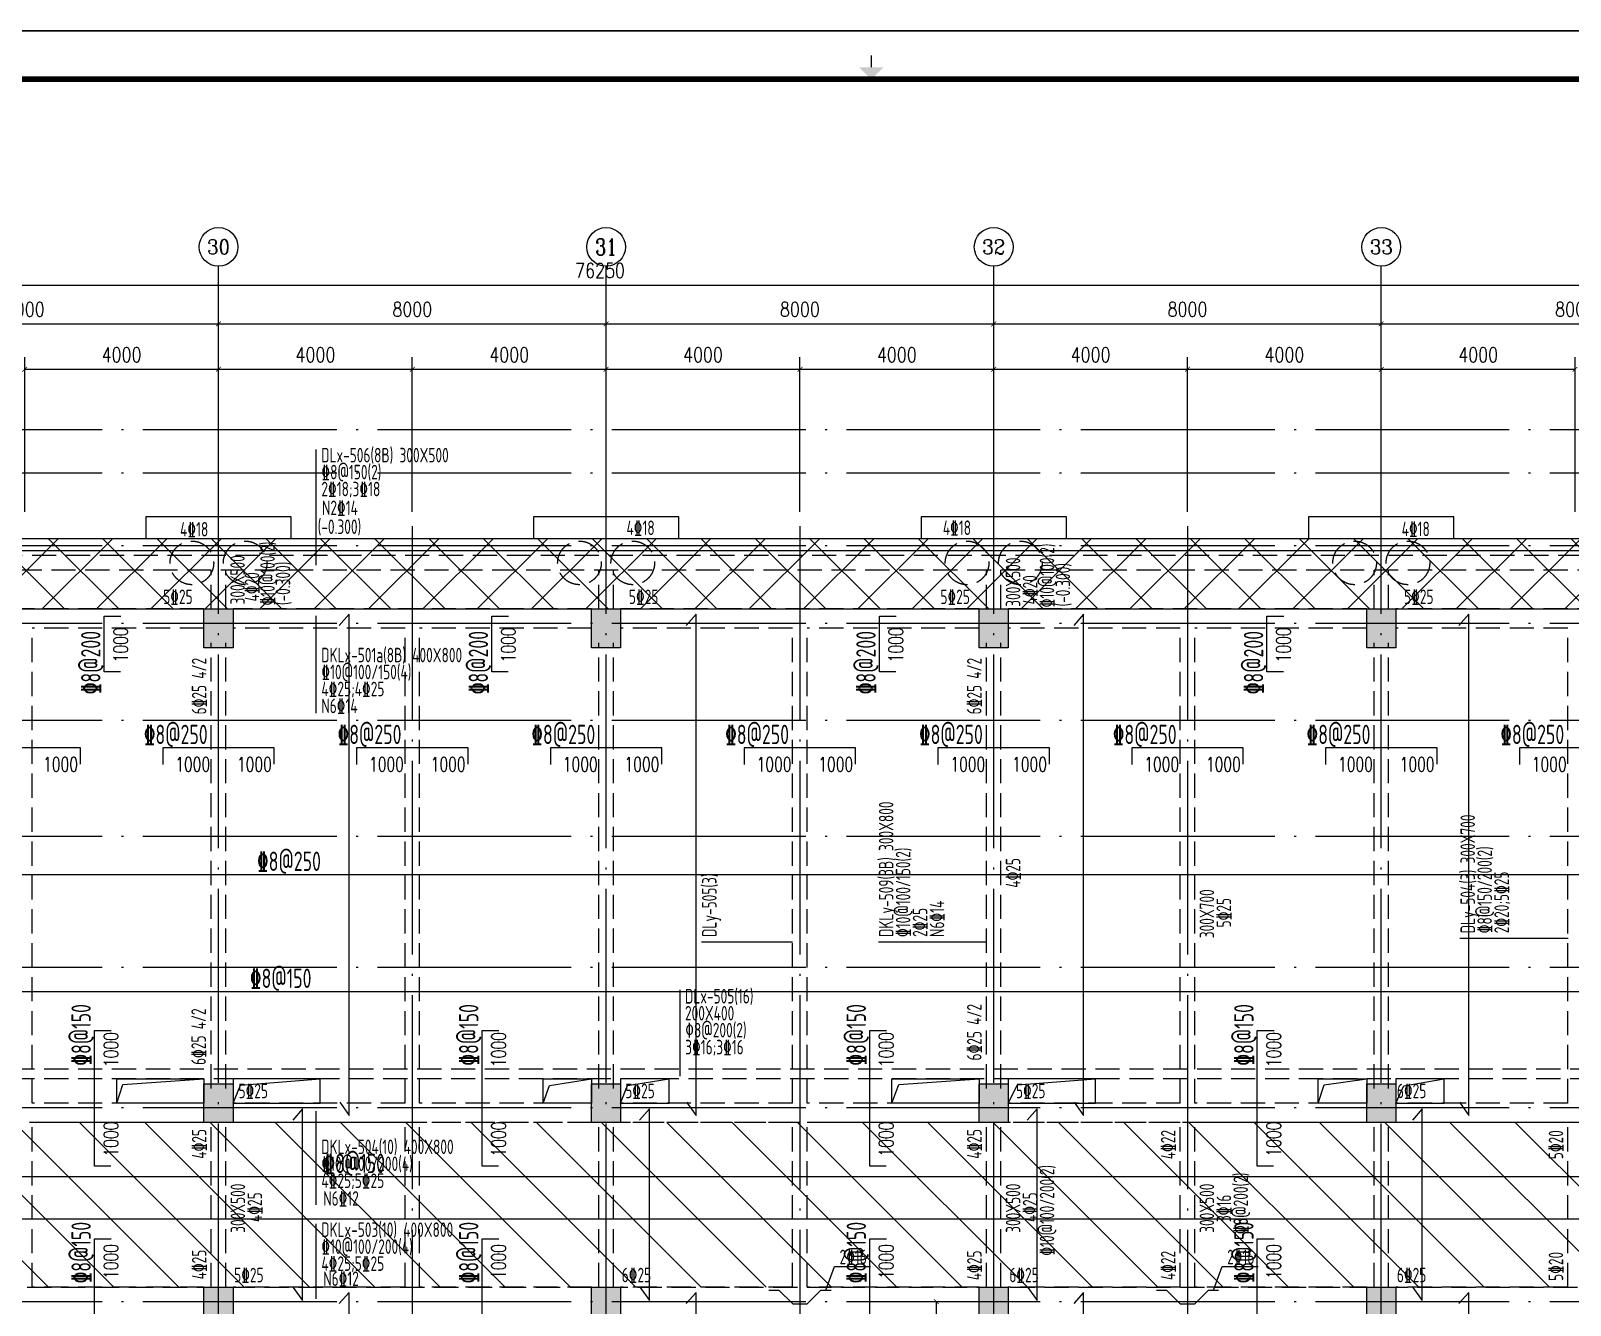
# Model space of a CAD drawing. Header units: millimetres. Extents: x 2998490 to 15040601, y 444546 to 7822218.
# Drawn here: x 14884097 to 14915872, y 7543556 to 7569864 of the extents above; entities that cross this region are included whole.
import ezdxf
from ezdxf.enums import TextEntityAlignment as Align

# ---------------------------------------------------------------- set-up
doc = ezdxf.new("R2010")
doc.units = ezdxf.units.MM
doc.header["$LTSCALE"] = 2000
doc.linetypes.add('DASH', pattern=[0.35, 0.25, -0.1])
doc.linetypes.add('DOTE', pattern=[2.42, 2, -0.2, 0.02, -0.2])
for name, color, linetype in [('3-AXIS', 3, 'Continuous'), ('3-AXIS_TEXT', 7, 'Continuous'), ('3-ban', 84, 'Continuous'), ('3-ban-hatch', 9, 'Continuous'), ('3-ban-rein', 1, 'Continuous'), ('3-ban-TEXT', 7, 'Continuous'), ('3-COLUMN-UP', 2, 'Continuous'), ('3-dcl', 3, 'Continuous'), ('3-dote', 43, 'DOTE'), ('3-HATCH', 8, 'Continuous'), ('3-liang-rein-X', 54, 'Continuous'), ('3-liang-rein-Y', 130, 'Continuous'), ('3-liang-R截面-X', 50, 'Continuous'), ('3-liang-R截面-Y', 70, 'Continuous'), ('3-liang-s-1', 44, 'Continuous'), ('3-liang-xu', 120, 'DASH'), ('3-装饰线脚', 7, 'Continuous'), ('AXIS', 3, 'Continuous'), ('AXIS_TEXT', 7, 'Continuous'), ('图框', 7, 'Continuous')]:
    doc.layers.add(name, color=color, linetype=linetype)
doc.layers.add('3-零部件', color=73, linetype='Continuous', lineweight=5)
doc.styles.add('_TCH_AXIS', font='COMPLEX', dxfattribs={"bigfont": 'GBCBIG'})
doc.styles.add('COMPLEX', font='COMPLEX')
doc.styles.add('DIM_FONT', font='SIMPLEX', dxfattribs={"width": 0.8, "bigfont": 'HZTXT'})
doc.styles.add('TJ1', font='tj-romans1.shx', dxfattribs={"width": 0.8, "bigfont": 'tj-hztxt1.shx'})
doc.styles.add('TSSD_Rein', font='Tssdeng.shx', dxfattribs={"width": 0.7, "bigfont": 'hztxt.shx'})
doc.dimstyles.new('DIMN100', dxfattribs={"dimtxt": 300, "dimasz": 100, "dimexe": 250, "dimexo": 300, "dimgap": 150, "dimtad": 1, "dimdec": 0, "dimzin": 0, "dimdsep": 46, "dimtxsty": 'DIM_FONT', "dimblk": 'ARCHTICK', "dimcen": 0.09, "dimclrt": 7, "dimazin": 2, "dimtfac": 1, "dimtdec": 0, "dimtix": 1, "dimtmove": 2, "dimatfit": 3, "dimldrblk": 'ARCHTICK', "dimfxl": 0, "dimtolj": 1, "dimtzin": 0, "dimarcsym": 0})

# ---------------------------------------------------------------- blocks, each defined once
blk = doc.blocks.new('TJAD_TK_A0')
at = {"layer": '图框'}
for p, q in [((2162, 399.3), (973, 399.3)), ((973, -441.7), (2162, -441.7))]:
    blk.add_line(p, q, dxfattribs=at)
at = {"layer": '图框', "const_width": 0.3}
blk.add_lwpolyline([(1567.5, 391.74), (1567.5, 394.24)], dxfattribs=at)
at = {"layer": '图框', "const_width": 1.2}
blk.add_lwpolyline([(2152, -431.7), (2152, 389.3), (998, 389.3), (998, -431.7)], close=True, dxfattribs=at)
at = {"layer": '图框'}
blk.add_solid([(1565, 391.74), (1570, 391.74), (1567.5, 389.24)], dxfattribs=at)
blk = doc.blocks.new('_ArchTick')
at = {"color": 0, "linetype": 'ByBlock', "const_width": 0.15}
blk.add_lwpolyline([(-0.5, -0.5), (0.5, 0.5)], dxfattribs=at)
blk = doc.blocks.new('*D676')
at = {"layer": 'AXIS', "color": 0, "lineweight": -2}
for p, q in [((14879972, 7562673), (14879972, 7564064)), ((14887972, 7562673), (14887972, 7564064)), ((14879972, 7563814), (14887972, 7563814))]:
    blk.add_line(p, q, dxfattribs=at)
at = {"layer": 'Defpoints', "color": 0}
for p in [(14887972, 7563814), (14879972, 7562373), (14887972, 7562373)]:
    blk.add_point(p, dxfattribs=at)
at = {"layer": 'AXIS', "color": 0, "lineweight": -2, "xscale": 100, "yscale": 100, "zscale": 100, "rotation": 180}
blk.add_blockref('_ArchTick', (14879972, 7563814), dxfattribs=at)
at = {"layer": 'AXIS', "color": 0, "lineweight": -2, "xscale": 100, "yscale": 100, "zscale": 100}
blk.add_blockref('_ArchTick', (14887972, 7563814), dxfattribs=at)
at = {"layer": 'AXIS', "color": 7, "insert": (14883972, 7564114), "char_height": 300, "attachment_point": 5, "style": 'DIM_FONT'}
blk.add_mtext('\\A1;8000', dxfattribs=at)
blk = doc.blocks.new('*D677')
at = {"layer": 'AXIS', "color": 0, "lineweight": -2}
for p, q in [((14887972, 7562673), (14887972, 7564064)), ((14895972, 7562673), (14895972, 7564064)), ((14887972, 7563814), (14895972, 7563814))]:
    blk.add_line(p, q, dxfattribs=at)
at = {"layer": 'Defpoints', "color": 0}
for p in [(14895972, 7563814), (14887972, 7562373), (14895972, 7562373)]:
    blk.add_point(p, dxfattribs=at)
at = {"layer": 'AXIS', "color": 0, "lineweight": -2, "xscale": 100, "yscale": 100, "zscale": 100, "rotation": 180}
blk.add_blockref('_ArchTick', (14887972, 7563814), dxfattribs=at)
at = {"layer": 'AXIS', "color": 0, "lineweight": -2, "xscale": 100, "yscale": 100, "zscale": 100}
blk.add_blockref('_ArchTick', (14895972, 7563814), dxfattribs=at)
at = {"layer": 'AXIS', "color": 7, "insert": (14891972, 7564114), "char_height": 300, "attachment_point": 5, "style": 'DIM_FONT'}
blk.add_mtext('\\A1;8000', dxfattribs=at)
blk = doc.blocks.new('*D678')
at = {"layer": 'AXIS', "color": 0, "lineweight": -2}
for p, q in [((14895972, 7562673), (14895972, 7564064)), ((14903972, 7562673), (14903972, 7564064)), ((14895972, 7563814), (14903972, 7563814))]:
    blk.add_line(p, q, dxfattribs=at)
at = {"layer": 'Defpoints', "color": 0}
for p in [(14903972, 7563814), (14895972, 7562373), (14903972, 7562373)]:
    blk.add_point(p, dxfattribs=at)
at = {"layer": 'AXIS', "color": 0, "lineweight": -2, "xscale": 100, "yscale": 100, "zscale": 100, "rotation": 180}
blk.add_blockref('_ArchTick', (14895972, 7563814), dxfattribs=at)
at = {"layer": 'AXIS', "color": 0, "lineweight": -2, "xscale": 100, "yscale": 100, "zscale": 100}
blk.add_blockref('_ArchTick', (14903972, 7563814), dxfattribs=at)
at = {"layer": 'AXIS', "color": 7, "insert": (14899972, 7564114), "char_height": 300, "attachment_point": 5, "style": 'DIM_FONT'}
blk.add_mtext('\\A1;8000', dxfattribs=at)
blk = doc.blocks.new('*D679')
at = {"layer": 'AXIS', "color": 0, "lineweight": -2}
for p, q in [((14903972, 7562673), (14903972, 7564064)), ((14911972, 7562673), (14911972, 7564064)), ((14903972, 7563814), (14911972, 7563814))]:
    blk.add_line(p, q, dxfattribs=at)
at = {"layer": 'Defpoints', "color": 0}
for p in [(14911972, 7563814), (14903972, 7562373), (14911972, 7562373)]:
    blk.add_point(p, dxfattribs=at)
at = {"layer": 'AXIS', "color": 0, "lineweight": -2, "xscale": 100, "yscale": 100, "zscale": 100, "rotation": 180}
blk.add_blockref('_ArchTick', (14903972, 7563814), dxfattribs=at)
at = {"layer": 'AXIS', "color": 0, "lineweight": -2, "xscale": 100, "yscale": 100, "zscale": 100}
blk.add_blockref('_ArchTick', (14911972, 7563814), dxfattribs=at)
at = {"layer": 'AXIS', "color": 7, "insert": (14907972, 7564114), "char_height": 300, "attachment_point": 5, "style": 'DIM_FONT'}
blk.add_mtext('\\A1;8000', dxfattribs=at)
blk = doc.blocks.new('*D680')
at = {"layer": 'AXIS', "color": 0, "lineweight": -2}
for p, q in [((14911972, 7562673), (14911972, 7564064)), ((14919972, 7562673), (14919972, 7564064)), ((14911972, 7563814), (14919972, 7563814))]:
    blk.add_line(p, q, dxfattribs=at)
at = {"layer": 'Defpoints', "color": 0}
for p in [(14919972, 7563814), (14911972, 7562373), (14919972, 7562373)]:
    blk.add_point(p, dxfattribs=at)
at = {"layer": 'AXIS', "color": 0, "lineweight": -2, "xscale": 100, "yscale": 100, "zscale": 100, "rotation": 180}
blk.add_blockref('_ArchTick', (14911972, 7563814), dxfattribs=at)
at = {"layer": 'AXIS', "color": 0, "lineweight": -2, "xscale": 100, "yscale": 100, "zscale": 100}
blk.add_blockref('_ArchTick', (14919972, 7563814), dxfattribs=at)
at = {"layer": 'AXIS', "color": 7, "insert": (14915972, 7564114), "char_height": 300, "attachment_point": 5, "style": 'DIM_FONT'}
blk.add_mtext('\\A1;8000', dxfattribs=at)
blk = doc.blocks.new('*D687')
at = {"layer": 'AXIS', "color": 0, "lineweight": -2}
for p, q in [((14857722, 7561873), (14857722, 7564864)), ((14857722, 7564614), (14933972, 7564614)), ((14933972, 7561873), (14933972, 7564864))]:
    blk.add_line(p, q, dxfattribs=at)
at = {"layer": 'Defpoints', "color": 0}
for p in [(14933972, 7564614), (14857722, 7561573), (14933972, 7561573)]:
    blk.add_point(p, dxfattribs=at)
at = {"layer": 'AXIS', "color": 0, "lineweight": -2, "xscale": 100, "yscale": 100, "zscale": 100, "rotation": 180}
blk.add_blockref('_ArchTick', (14857722, 7564614), dxfattribs=at)
at = {"layer": 'AXIS', "color": 0, "lineweight": -2, "xscale": 100, "yscale": 100, "zscale": 100}
blk.add_blockref('_ArchTick', (14933972, 7564614), dxfattribs=at)
at = {"layer": 'AXIS', "color": 7, "insert": (14895847, 7564914), "char_height": 300, "attachment_point": 5, "style": 'DIM_FONT'}
blk.add_mtext('\\A1;76250', dxfattribs=at)
blk = doc.blocks.new('_AXISO')
blk.add_circle((0, 0), 0.5)
at = {"layer": '3-AXIS_TEXT', "style": 'COMPLEX', "width": 1.041667}
blk.add_attdef('A', text='', height=0.56, dxfattribs=at).set_placement((-0.25, -0.28), (0.25, -0.28), align=Align.FIT)
blk = doc.blocks.new('*D1549')
at = {"layer": '3-零部件', "color": 0, "lineweight": -2}
for p, q in [((14883972, 7559935), (14883972, 7563126)), ((14887972, 7561367), (14887972, 7563126)), ((14883972, 7562876), (14887972, 7562876))]:
    blk.add_line(p, q, dxfattribs=at)
at = {"layer": 'Defpoints', "color": 0}
for p in [(14887972, 7562876), (14887972, 7561067), (14883972, 7559635)]:
    blk.add_point(p, dxfattribs=at)
at = {"layer": '3-零部件', "color": 0, "lineweight": -2, "xscale": 100, "yscale": 100, "zscale": 100, "rotation": 180}
blk.add_blockref('_ArchTick', (14883972, 7562876), dxfattribs=at)
at = {"layer": '3-零部件', "color": 0, "lineweight": -2, "xscale": 100, "yscale": 100, "zscale": 100}
blk.add_blockref('_ArchTick', (14887972, 7562876), dxfattribs=at)
at = {"layer": '3-零部件', "color": 7, "insert": (14885972, 7563176), "char_height": 300, "attachment_point": 5, "style": 'DIM_FONT'}
blk.add_mtext('\\A1;4000', dxfattribs=at)
blk = doc.blocks.new('*D1550')
at = {"layer": '3-零部件', "color": 0, "lineweight": -2}
for p, q in [((14887972, 7561367), (14887972, 7563126)), ((14891972, 7559935), (14891972, 7563126)), ((14887972, 7562876), (14891972, 7562876))]:
    blk.add_line(p, q, dxfattribs=at)
at = {"layer": 'Defpoints', "color": 0}
for p in [(14891972, 7562876), (14887972, 7561067), (14891972, 7559635)]:
    blk.add_point(p, dxfattribs=at)
at = {"layer": '3-零部件', "color": 0, "lineweight": -2, "xscale": 100, "yscale": 100, "zscale": 100, "rotation": 180}
blk.add_blockref('_ArchTick', (14887972, 7562876), dxfattribs=at)
at = {"layer": '3-零部件', "color": 0, "lineweight": -2, "xscale": 100, "yscale": 100, "zscale": 100}
blk.add_blockref('_ArchTick', (14891972, 7562876), dxfattribs=at)
at = {"layer": '3-零部件', "color": 7, "insert": (14889972, 7563176), "char_height": 300, "attachment_point": 5, "style": 'DIM_FONT'}
blk.add_mtext('\\A1;4000', dxfattribs=at)
blk = doc.blocks.new('*D1551')
at = {"layer": '3-零部件', "color": 0, "lineweight": -2}
for p, q in [((14891972, 7559935), (14891972, 7563126)), ((14895972, 7561030), (14895972, 7563126)), ((14891972, 7562876), (14895972, 7562876))]:
    blk.add_line(p, q, dxfattribs=at)
at = {"layer": 'Defpoints', "color": 0}
for p in [(14895972, 7562876), (14895972, 7560730), (14891972, 7559635)]:
    blk.add_point(p, dxfattribs=at)
at = {"layer": '3-零部件', "color": 0, "lineweight": -2, "xscale": 100, "yscale": 100, "zscale": 100, "rotation": 180}
blk.add_blockref('_ArchTick', (14891972, 7562876), dxfattribs=at)
at = {"layer": '3-零部件', "color": 0, "lineweight": -2, "xscale": 100, "yscale": 100, "zscale": 100}
blk.add_blockref('_ArchTick', (14895972, 7562876), dxfattribs=at)
at = {"layer": '3-零部件', "color": 7, "insert": (14893972, 7563176), "char_height": 300, "attachment_point": 5, "style": 'DIM_FONT'}
blk.add_mtext('\\A1;4000', dxfattribs=at)
blk = doc.blocks.new('*D1552')
at = {"layer": '3-零部件', "color": 0, "lineweight": -2}
for p, q in [((14895972, 7561030), (14895972, 7563126)), ((14899972, 7559935), (14899972, 7563126)), ((14895972, 7562876), (14899972, 7562876))]:
    blk.add_line(p, q, dxfattribs=at)
at = {"layer": 'Defpoints', "color": 0}
for p in [(14899972, 7562876), (14895972, 7560730), (14899972, 7559635)]:
    blk.add_point(p, dxfattribs=at)
at = {"layer": '3-零部件', "color": 0, "lineweight": -2, "xscale": 100, "yscale": 100, "zscale": 100, "rotation": 180}
blk.add_blockref('_ArchTick', (14895972, 7562876), dxfattribs=at)
at = {"layer": '3-零部件', "color": 0, "lineweight": -2, "xscale": 100, "yscale": 100, "zscale": 100}
blk.add_blockref('_ArchTick', (14899972, 7562876), dxfattribs=at)
at = {"layer": '3-零部件', "color": 7, "insert": (14897972, 7563176), "char_height": 300, "attachment_point": 5, "style": 'DIM_FONT'}
blk.add_mtext('\\A1;4000', dxfattribs=at)
blk = doc.blocks.new('*D1553')
at = {"layer": '3-零部件', "color": 0, "lineweight": -2}
for p, q in [((14899972, 7559935), (14899972, 7563126)), ((14903972, 7561467), (14903972, 7563126)), ((14899972, 7562876), (14903972, 7562876))]:
    blk.add_line(p, q, dxfattribs=at)
at = {"layer": 'Defpoints', "color": 0}
for p in [(14903972, 7562876), (14903972, 7561167), (14899972, 7559635)]:
    blk.add_point(p, dxfattribs=at)
at = {"layer": '3-零部件', "color": 0, "lineweight": -2, "xscale": 100, "yscale": 100, "zscale": 100, "rotation": 180}
blk.add_blockref('_ArchTick', (14899972, 7562876), dxfattribs=at)
at = {"layer": '3-零部件', "color": 0, "lineweight": -2, "xscale": 100, "yscale": 100, "zscale": 100}
blk.add_blockref('_ArchTick', (14903972, 7562876), dxfattribs=at)
at = {"layer": '3-零部件', "color": 7, "insert": (14901972, 7563176), "char_height": 300, "attachment_point": 5, "style": 'DIM_FONT'}
blk.add_mtext('\\A1;4000', dxfattribs=at)
blk = doc.blocks.new('*D1554')
at = {"layer": '3-零部件', "color": 0, "lineweight": -2}
for p, q in [((14903972, 7561467), (14903972, 7563126)), ((14907972, 7559935), (14907972, 7563126)), ((14903972, 7562876), (14907972, 7562876))]:
    blk.add_line(p, q, dxfattribs=at)
at = {"layer": 'Defpoints', "color": 0}
for p in [(14907972, 7562876), (14903972, 7561167), (14907972, 7559635)]:
    blk.add_point(p, dxfattribs=at)
at = {"layer": '3-零部件', "color": 0, "lineweight": -2, "xscale": 100, "yscale": 100, "zscale": 100, "rotation": 180}
blk.add_blockref('_ArchTick', (14903972, 7562876), dxfattribs=at)
at = {"layer": '3-零部件', "color": 0, "lineweight": -2, "xscale": 100, "yscale": 100, "zscale": 100}
blk.add_blockref('_ArchTick', (14907972, 7562876), dxfattribs=at)
at = {"layer": '3-零部件', "color": 7, "insert": (14905972, 7563176), "char_height": 300, "attachment_point": 5, "style": 'DIM_FONT'}
blk.add_mtext('\\A1;4000', dxfattribs=at)
blk = doc.blocks.new('*D1555')
at = {"layer": '3-零部件', "color": 0, "lineweight": -2}
for p, q in [((14907972, 7559935), (14907972, 7563126)), ((14911972, 7561341), (14911972, 7563126)), ((14907972, 7562876), (14911972, 7562876))]:
    blk.add_line(p, q, dxfattribs=at)
at = {"layer": 'Defpoints', "color": 0}
for p in [(14911972, 7562876), (14911972, 7561041), (14907972, 7559635)]:
    blk.add_point(p, dxfattribs=at)
at = {"layer": '3-零部件', "color": 0, "lineweight": -2, "xscale": 100, "yscale": 100, "zscale": 100, "rotation": 180}
blk.add_blockref('_ArchTick', (14907972, 7562876), dxfattribs=at)
at = {"layer": '3-零部件', "color": 0, "lineweight": -2, "xscale": 100, "yscale": 100, "zscale": 100}
blk.add_blockref('_ArchTick', (14911972, 7562876), dxfattribs=at)
at = {"layer": '3-零部件', "color": 7, "insert": (14909972, 7563176), "char_height": 300, "attachment_point": 5, "style": 'DIM_FONT'}
blk.add_mtext('\\A1;4000', dxfattribs=at)
blk = doc.blocks.new('*D1556')
at = {"layer": '3-零部件', "color": 0, "lineweight": -2}
for p, q in [((14911972, 7561341), (14911972, 7563126)), ((14915972, 7559935), (14915972, 7563126)), ((14911972, 7562876), (14915972, 7562876))]:
    blk.add_line(p, q, dxfattribs=at)
at = {"layer": 'Defpoints', "color": 0}
for p in [(14915972, 7562876), (14911972, 7561041), (14915972, 7559635)]:
    blk.add_point(p, dxfattribs=at)
at = {"layer": '3-零部件', "color": 0, "lineweight": -2, "xscale": 100, "yscale": 100, "zscale": 100, "rotation": 180}
blk.add_blockref('_ArchTick', (14911972, 7562876), dxfattribs=at)
at = {"layer": '3-零部件', "color": 0, "lineweight": -2, "xscale": 100, "yscale": 100, "zscale": 100}
blk.add_blockref('_ArchTick', (14915972, 7562876), dxfattribs=at)
at = {"layer": '3-零部件', "color": 7, "insert": (14913972, 7563176), "char_height": 300, "attachment_point": 5, "style": 'DIM_FONT'}
blk.add_mtext('\\A1;4000', dxfattribs=at)
blk = doc.blocks.new('*D1891')
at = {"layer": '3-ban', "color": 0, "lineweight": -2}
for p, q in [((14902721, 7543630), (14903040, 7543630)), ((14902790, 7539730), (14902790, 7543630)), ((14902721, 7539730), (14903040, 7539730))]:
    blk.add_line(p, q, dxfattribs=at)
at = {"layer": 'Defpoints', "color": 0}
for p in [(14902421, 7543630), (14902790, 7543630), (14902421, 7539730)]:
    blk.add_point(p, dxfattribs=at)
at = {"layer": '3-ban', "color": 0, "lineweight": -2, "xscale": 100, "yscale": 100, "zscale": 100}
for p, rotation in [((14902790, 7543630), 90), ((14902790, 7539730), 270)]:
    blk.add_blockref('_ArchTick', p, dxfattribs=dict(at, rotation=rotation))
at = {"layer": '3-ban', "color": 7, "insert": (14902490, 7541680), "char_height": 300, "attachment_point": 5, "rotation": 90, "style": 'DIM_FONT'}
blk.add_mtext('\\A1;3900', dxfattribs=at)

msp = doc.modelspace()

# ---------------------------------------------------------------- hatches: boundary and pattern name
at = {"layer": '3-ban-hatch'}
h = msp.add_hatch(dxfattribs=at)
h.set_pattern_fill('ANSI31', color=8, scale=300, style=0)
h.set_pattern_definition([(135, (29313031.1, -127896.5), (673.51921, 673.51921), [])])
h.paths.add_polyline_path([(14930272.2, 7543929.6), (14930272.2, 7550329.6), (14930861.1, 7550329.6), (14931365.9, 7550634.1), (14933969.3, 7553236.9), (14934198.4, 7553791), (14934198.4, 7557469.8), (14933968.1, 7558023.4), (14931366.1, 7560625.5), (14930812, 7560854.5), (14927132.6, 7560854.5), (14926578.6, 7560625.3), (14923976.9, 7558023.7), (14923747.2, 7557469.8), (14923747.2, 7555929.6), (14920272.2, 7555929.6), (14920272.2, 7550329.6), (14920272.2, 7547629.6), (14920272.2, 7547329.6), (14857422.2, 7547329.6), (14857422.2, 7543929.6)])
h = msp.add_hatch(dxfattribs=at)
h.set_pattern_fill('ANSI37', color=8, scale=250, style=0)
h.set_pattern_definition([(225, (29072242.5, 15094838.24), (561.266008, -561.266008), []), (315, (29072242.5, 15094838.24), (561.266008, 561.266008), [])])
h.paths.add_polyline_path([(14857422.2, 7557929.5), (14857422.2, 7556629.5), (14854622.2, 7556629.5), (14854622.2, 7559379.7), (14922072.2, 7559379.7), (14922072.2, 7555929.5), (14920272.2, 7555929.6), (14920272.2, 7557929.5)])
at = {"layer": '3-HATCH'}
for points in [[(14888272.2, 7557129.6), (14887672.2, 7557129.6), (14887672.2, 7557929.6), (14888272.2, 7557929.6)], [(14896272.2, 7557129.6), (14895672.2, 7557129.6), (14895672.2, 7557929.6), (14896272.2, 7557929.6)], [(14904272.2, 7557129.6), (14903672.2, 7557129.6), (14903672.2, 7557929.6), (14904272.2, 7557929.6)], [(14912272.2, 7557129.6), (14911672.2, 7557129.6), (14911672.2, 7557929.6), (14912272.2, 7557929.6)], [(14888272.2, 7547329.6), (14887672.2, 7547329.6), (14887672.2, 7548129.6), (14888272.2, 7548129.6)], [(14896272.2, 7547329.6), (14895672.2, 7547329.6), (14895672.2, 7548129.6), (14896272.2, 7548129.6)], [(14904272.2, 7547329.6), (14903672.2, 7547329.6), (14903672.2, 7548129.6), (14904272.2, 7548129.6)], [(14912272.2, 7547329.6), (14911672.2, 7547329.6), (14911672.2, 7548129.6), (14912272.2, 7548129.6)], [(14888272.2, 7543129.6), (14887672.2, 7543129.6), (14887672.2, 7543929.6), (14888272.2, 7543929.6)], [(14896272.2, 7543129.6), (14895672.2, 7543129.6), (14895672.2, 7543929.6), (14896272.2, 7543929.6)], [(14904272.2, 7543129.6), (14903672.2, 7543129.6), (14903672.2, 7543929.6), (14904272.2, 7543929.6)], [(14912272.2, 7543129.6), (14911672.2, 7543129.6), (14911672.2, 7543929.6), (14912272.2, 7543929.6)]]:
    msp.add_hatch(color=256, dxfattribs=at).paths.add_polyline_path(points)

# ---------------------------------------------------------------- linework, layer by layer
at = {"layer": '3-AXIS', "color": 15, "linetype": 'DOTE'}
for p, q in [((14887972.2, 7533629.5), (14887972.2, 7562284.4)), ((14895972.2, 7533629.5), (14895972.2, 7562284.4)), ((14903972.2, 7533629.5), (14903972.2, 7562284.4)), ((14911972.2, 7533629.5), (14911972.2, 7562284.4)), ((14933972.2, 7561629.5), (14854749, 7561629.5)), ((14933972.2, 7560729.5), (14854749, 7560729.5)), ((14933972.2, 7559229.5), (14854749, 7559229.5)), ((14933972.2, 7557629.5), (14854749, 7557629.5)), ((14933972.2, 7555629.5), (14854749, 7555629.5)), ((14933972.2, 7553229.5), (14854749, 7553229.5)), ((14933972.2, 7550529.5), (14854749, 7550529.5)), ((14933972.2, 7547629.5), (14854749, 7547629.5)), ((14933972.2, 7543629.5), (14854749, 7543629.5))]:
    msp.add_line(p, q, dxfattribs=at)
at = {"layer": '3-ban-rein'}
for points in [[(14885950.7, 7556629.6), (14885612.8, 7556629.6), (14885612.8, 7557779.6), (14885958.8, 7557779.6)], [(14890473.5, 7547745.7), (14890666.9, 7547472), (14890666.9, 7557819.8), (14890463.8, 7557590.5)], [(14893950.7, 7556629.6), (14893612.8, 7556629.6), (14893612.8, 7557779.6), (14893958.8, 7557779.6)], [(14897634.5, 7547745.7), (14897828, 7547472), (14897828, 7557819.8), (14897624.9, 7557590.5)], [(14901950.7, 7556629.6), (14901612.8, 7556629.6), (14901612.8, 7557779.6), (14901958.8, 7557779.6)], [(14905634.5, 7547745.7), (14905828, 7547472), (14905828, 7557819.8), (14905624.9, 7557590.5)], [(14909950.7, 7556629.6), (14909612.8, 7556629.6), (14909612.8, 7557779.6), (14909958.8, 7557779.6)], [(14913584.5, 7547745.7), (14913778, 7547472), (14913778, 7557819.8), (14913574.9, 7557590.5)], [(14885122.3, 7554723.8), (14885122.3, 7555061.8), (14882822.3, 7555061.8), (14882822.3, 7554715.8)], [(14889122.3, 7554723.8), (14889122.3, 7555061.8), (14886822.3, 7555061.8), (14886822.3, 7554715.8)], [(14893122.3, 7554723.8), (14893122.3, 7555061.8), (14890822.3, 7555061.8), (14890822.3, 7554715.8)], [(14897122.3, 7554723.8), (14897122.3, 7555061.8), (14894822.3, 7555061.8), (14894822.3, 7554715.8)], [(14901122.3, 7554723.8), (14901122.3, 7555061.8), (14898822.3, 7555061.8), (14898822.3, 7554715.8)], [(14905122.3, 7554723.8), (14905122.3, 7555061.8), (14902822.3, 7555061.8), (14902822.3, 7554715.8)], [(14909122.3, 7554723.8), (14909122.3, 7555061.8), (14906822.3, 7555061.8), (14906822.3, 7554715.8)], [(14913122.3, 7554723.8), (14913122.3, 7555061.8), (14910822.3, 7555061.8), (14910822.3, 7554715.8)], [(14917122.3, 7554723.8), (14917122.3, 7555061.8), (14914822.3, 7555061.8), (14914822.3, 7554715.8)], [(14921361.6, 7552105.5), (14921361.6, 7552443.5), (14857525, 7552443.5), (14857525, 7552097.4)], [(14919910.3, 7550221.4), (14920184, 7550027.9), (14857522.9, 7550027.9), (14857752.2, 7550231)], [(14885750.8, 7546429.6), (14885412.9, 7546429.6), (14885412.9, 7549227.1), (14885758.9, 7549227.1)], [(14893750.8, 7546429.6), (14893412.9, 7546429.6), (14893412.9, 7549227.1), (14893758.9, 7549227.1)], [(14901750.8, 7546429.6), (14901412.9, 7546429.6), (14901412.9, 7549227.1), (14901758.9, 7549227.1)], [(14909750.8, 7546429.6), (14909412.9, 7546429.6), (14909412.9, 7549227.1), (14909758.9, 7549227.1)], [(14889512.9, 7543925.3), (14889706.4, 7543651.7), (14889706.4, 7547609), (14889503.3, 7547379.6)], [(14896674, 7543925.3), (14896867.4, 7543651.7), (14896867.4, 7547609), (14896664.3, 7547379.6)], [(14904674, 7543925.3), (14904867.4, 7543651.7), (14904867.4, 7547609), (14904664.3, 7547379.6)], [(14912624, 7543925.3), (14912817.4, 7543651.7), (14912817.4, 7547609), (14912614.3, 7547379.6)], [(14930116.1, 7545868.8), (14930116.1, 7546206.8), (14857539.1, 7546206.8), (14857539.1, 7545860.7)], [(14929910.3, 7545527.1), (14930184, 7545333.6), (14857522.9, 7545333.6), (14857752.2, 7545536.7)], [(14885750.8, 7541929.6), (14885412.9, 7541929.6), (14885412.9, 7544929.6), (14885758.9, 7544929.6)], [(14893750.8, 7541929.6), (14893412.9, 7541929.6), (14893412.9, 7544929.6), (14893758.9, 7544929.6)], [(14901750.8, 7541929.6), (14901412.9, 7541929.6), (14901412.9, 7544929.6), (14901758.9, 7544929.6)], [(14909750.8, 7541929.6), (14909412.9, 7541929.6), (14909412.9, 7544929.6), (14909758.9, 7544929.6)], [(14890473.5, 7533745.7), (14890666.9, 7533472), (14890666.9, 7543819.8), (14890463.8, 7543590.5)], [(14897634.5, 7533745.7), (14897828, 7533472), (14897828, 7543819.8), (14897624.9, 7543590.5)], [(14905634.5, 7533745.7), (14905828, 7533472), (14905828, 7543819.8), (14905624.9, 7543590.5)], [(14913584.5, 7533745.7), (14913778, 7533472), (14913778, 7543819.8), (14913574.9, 7543590.5)]]:
    msp.add_lwpolyline(points, dxfattribs=at)
at = {"layer": '3-COLUMN-UP'}
for points in [[(14888272.2, 7557129.6), (14887672.2, 7557129.6), (14887672.2, 7557929.6), (14888272.2, 7557929.6)], [(14896272.2, 7557129.6), (14895672.2, 7557129.6), (14895672.2, 7557929.6), (14896272.2, 7557929.6)], [(14904272.2, 7557129.6), (14903672.2, 7557129.6), (14903672.2, 7557929.6), (14904272.2, 7557929.6)], [(14912272.2, 7557129.6), (14911672.2, 7557129.6), (14911672.2, 7557929.6), (14912272.2, 7557929.6)], [(14888272.2, 7547329.6), (14887672.2, 7547329.6), (14887672.2, 7548129.6), (14888272.2, 7548129.6)], [(14896272.2, 7547329.6), (14895672.2, 7547329.6), (14895672.2, 7548129.6), (14896272.2, 7548129.6)], [(14904272.2, 7547329.6), (14903672.2, 7547329.6), (14903672.2, 7548129.6), (14904272.2, 7548129.6)], [(14912272.2, 7547329.6), (14911672.2, 7547329.6), (14911672.2, 7548129.6), (14912272.2, 7548129.6)], [(14888272.2, 7543129.6), (14887672.2, 7543129.6), (14887672.2, 7543929.6), (14888272.2, 7543929.6)], [(14896272.2, 7543129.6), (14895672.2, 7543129.6), (14895672.2, 7543929.6), (14896272.2, 7543929.6)], [(14904272.2, 7543129.6), (14903672.2, 7543129.6), (14903672.2, 7543929.6), (14904272.2, 7543929.6)], [(14912272.2, 7543129.6), (14911672.2, 7543129.6), (14911672.2, 7543929.6), (14912272.2, 7543929.6)]]:
    msp.add_lwpolyline(points, close=True, dxfattribs=at)
at = {"layer": '3-dcl', "linetype": 'DASH'}
msp.add_lwpolyline([(14930272.2, 7543929.6), (14930272.2, 7550329.6), (14930861.1, 7550329.6), (14931365.9, 7550634.1), (14933969.3, 7553236.9), (14934198.4, 7553791), (14934198.4, 7557469.8), (14933968.1, 7558023.4), (14931366.1, 7560625.5), (14930812, 7560854.5), (14927132.6, 7560854.5), (14926578.6, 7560625.3), (14923976.9, 7558023.7), (14923747.2, 7557469.8), (14923747.2, 7555929.6), (14920272.2, 7555929.6), (14920272.2, 7550329.6), (14920272.2, 7550329.6), (14920272.2, 7547629.6), (14920272.2, 7547629.6), (14920272.2, 7547329.6), (14857422.2, 7547329.6), (14857422.2, 7543929.6), (14930272.2, 7543929.6)], dxfattribs=at)
at = {"layer": '3-dote'}
for p, q in [((14891972.2, 7559634.8), (14891972.2, 7531453.1)), ((14899972.2, 7559634.8), (14899972.2, 7531453.1)), ((14907972.2, 7559634.8), (14907972.2, 7531453.1))]:
    msp.add_line(p, q, dxfattribs=at)
at = {"layer": '3-liang-rein-X'}
for p, q in [((14900509.9, 7543865.4), (14900687.2, 7544357.3)), ((14900687.2, 7544357.3), (14901432.4, 7544357.3)), ((14908509.9, 7543865.4), (14908687.2, 7544357.3)), ((14908687.2, 7544357.3), (14909432.4, 7544357.3))]:
    msp.add_line(p, q, dxfattribs=at)
at = {"layer": '3-liang-rein-X', "color": 1}
for points in [[(14899330.2, 7543866.3), (14899540.1, 7543866.3), (14899822.9, 7543583.4), (14900122.9, 7543583.4), (14900405, 7543865.4), (14900614.9, 7543865.4)], [(14907330.2, 7543866.3), (14907540.1, 7543866.3), (14907822.9, 7543583.4), (14908122.9, 7543583.4), (14908405, 7543865.4), (14908614.9, 7543865.4)]]:
    msp.add_lwpolyline(points, dxfattribs=at)
at = {"layer": '3-liang-R截面-X'}
for p, q in [((14889982.6, 7561221.9), (14889982.6, 7558832.5)), ((14889982.6, 7557790), (14889982.6, 7555776.6)), ((14897492, 7550064.2), (14897492, 7548287.1)), ((14889982.6, 7547565.5), (14889982.6, 7545627.7)), ((14889982.6, 7545233.5), (14889982.6, 7543691.1))]:
    msp.add_line(p, q, dxfattribs=at)
at = {"layer": '3-liang-R截面-Y'}
for p, q in [((14897942.3, 7551054.5), (14899822.2, 7551054.5)), ((14901592.3, 7551054.5), (14903822.2, 7551054.5)), ((14913596.6, 7551130.2), (14915826.6, 7551130.2))]:
    msp.add_line(p, q, dxfattribs=at)
at = {"layer": '3-liang-s-1'}
for points in [[(14889472.6, 7559379.7), (14889472.6, 7559829.9), (14886471.9, 7559829.9), (14886471.9, 7559379.7)], [(14897472.6, 7559379.7), (14897472.6, 7559829.9), (14894471.9, 7559829.9), (14894471.9, 7559379.7)], [(14905472.6, 7559379.7), (14905472.6, 7559829.9), (14902471.9, 7559829.9), (14902471.9, 7559379.7)], [(14913472.6, 7559379.7), (14913472.6, 7559829.9), (14910471.9, 7559829.9), (14910471.9, 7559379.7)], [(14923271, 7556479.5), (14922072.2, 7556479.5), (14922072.2, 7559379.7), (14854622.2, 7559379.7), (14854622.2, 7556629.5), (14857422.2, 7556629.5)], [(14921822.2, 7555929.6), (14921822.2, 7555929.6), (14921822.2, 7559129.7), (14854872.2, 7559129.7), (14854872.2, 7556879.5), (14857422.2, 7556879.5)], [(14921822.1, 7535529.5), (14920272.2, 7535529.5), (14920272.2, 7533329.5), (14857422.2, 7533329.5), (14857422.2, 7557929.5), (14920272.2, 7557929.5), (14920272.2, 7555929.5), (14921822.1, 7555929.5)], [(14885872.2, 7547729.6), (14885996.6, 7548109.2), (14887672.2, 7548229.6)], [(14888272.2, 7547729.6), (14888425.9, 7548098.2), (14890072.2, 7548229.5)], [(14894672.2, 7547729.6), (14894802.4, 7548089.3), (14895672.2, 7548229.5)], [(14896272.2, 7547729.6), (14896414, 7548092.2), (14897272.2, 7548229.6)], [(14901872.2, 7547729.6), (14902016.6, 7548112.7), (14903672.2, 7548229.6)], [(14904272.2, 7547729.6), (14904460.9, 7548103.8), (14906072.2, 7548229.5)], [(14910672.2, 7547729.6), (14910791.6, 7548105.2), (14911672.2, 7548229.5)], [(14912272.2, 7547729.6), (14912440.5, 7548086), (14913272.2, 7548229.6)]]:
    msp.add_lwpolyline(points, dxfattribs=at)
for points in [[(14885872.2, 7548229.5), (14887672.2, 7548229.5), (14887672.2, 7547729.6), (14885872.2, 7547729.6)], [(14888272.2, 7547729.6), (14890072.2, 7547729.6), (14890072.2, 7548229.5), (14888272.2, 7548229.5)], [(14895672.2, 7547729.6), (14894672.2, 7547729.6), (14894672.2, 7548229.6), (14895672.2, 7548229.6)], [(14896272.2, 7547729.6), (14897272.2, 7547729.6), (14897272.2, 7548229.6), (14896272.2, 7548229.6)], [(14901872.2, 7548229.5), (14903672.2, 7548229.5), (14903672.2, 7547729.6), (14901872.2, 7547729.6)], [(14904272.2, 7547729.6), (14906072.2, 7547729.6), (14906072.2, 7548229.5), (14904272.2, 7548229.5)], [(14910672.2, 7548229.6), (14911672.2, 7548229.6), (14911672.2, 7547729.6), (14910672.2, 7547729.6)], [(14912272.2, 7547729.6), (14913272.2, 7547729.6), (14913272.2, 7548229.6), (14912272.2, 7548229.6)]]:
    msp.add_lwpolyline(points, close=True, dxfattribs=at)
at = {"layer": '3-liang-xu'}
for p, q in [((14921722.2, 7559029.7), (14854972.2, 7559029.7)), ((14921422.2, 7558729.7), (14855272.2, 7558729.7)), ((14887822.2, 7557929.6), (14887822.2, 7558729.7)), ((14888122.2, 7557929.6), (14888122.2, 7558729.7)), ((14895822.2, 7557929.6), (14895822.2, 7558729.7)), ((14896122.2, 7557929.6), (14896122.2, 7558729.7)), ((14903822.2, 7557929.6), (14903822.2, 7558729.7)), ((14904122.2, 7557929.6), (14904122.2, 7558729.7)), ((14911822.2, 7557929.6), (14911822.2, 7558729.7)), ((14912122.2, 7557929.6), (14912122.2, 7558729.7)), ((14887672.2, 7557929.6), (14880272.2, 7557929.6)), ((14895672.2, 7557929.6), (14888272.2, 7557929.6)), ((14903672.2, 7557929.6), (14896272.2, 7557929.6)), ((14911672.2, 7557929.6), (14904272.2, 7557929.6)), ((14921422.2, 7557929.6), (14912272.2, 7557929.6)), ((14887672.2, 7557529.6), (14884122.2, 7557529.6)), ((14884122.2, 7547729.6), (14884122.2, 7557529.6)), ((14891822.2, 7557529.6), (14888272.2, 7557529.6)), ((14891822.2, 7547729.6), (14891822.2, 7557529.6)), ((14895672.2, 7557529.6), (14892122.2, 7557529.6)), ((14892122.2, 7547729.6), (14892122.2, 7557529.6)), ((14899822.2, 7557529.6), (14896272.2, 7557529.6)), ((14899822.2, 7547729.6), (14899822.2, 7557529.6)), ((14903672.2, 7557529.6), (14900122.2, 7557529.6)), ((14900122.2, 7547729.6), (14900122.2, 7557529.6)), ((14907822.2, 7557529.6), (14904272.2, 7557529.6)), ((14907822.2, 7547729.6), (14907822.2, 7557529.6)), ((14911672.2, 7557529.6), (14908122.2, 7557529.6)), ((14908122.2, 7547729.6), (14908122.2, 7557529.6)), ((14915822.2, 7557529.6), (14912272.2, 7557529.6)), ((14915822.2, 7547729.6), (14915822.2, 7557529.6)), ((14887822.2, 7548029.6), (14887822.2, 7557229.6)), ((14888122.2, 7548029.6), (14888122.2, 7557229.6)), ((14895822.2, 7548029.6), (14895822.2, 7557229.6)), ((14896122.2, 7548029.6), (14896122.2, 7557229.6)), ((14903822.2, 7548029.6), (14903822.2, 7557229.6)), ((14904122.2, 7548029.6), (14904122.2, 7557229.6)), ((14911822.2, 7548029.6), (14911822.2, 7557229.6)), ((14912122.2, 7548029.6), (14912122.2, 7557229.6)), ((14919872.2, 7548429.6), (14857722.2, 7548429.6)), ((14919872.2, 7548229.6), (14857722.2, 7548229.6)), ((14887672.2, 7547729.6), (14884122.2, 7547729.6)), ((14891822.2, 7547729.6), (14888272.2, 7547729.6)), ((14895672.2, 7547729.6), (14892122.2, 7547729.6)), ((14899822.2, 7547729.6), (14896272.2, 7547729.6)), ((14903672.2, 7547729.6), (14900122.2, 7547729.6)), ((14907822.2, 7547729.6), (14904272.2, 7547729.6)), ((14911672.2, 7547729.6), (14908122.2, 7547729.6)), ((14915822.2, 7547729.6), (14912272.2, 7547729.6)), ((14884122.2, 7543929.6), (14884122.2, 7547329.6)), ((14887675.5, 7547329.6), (14884122.2, 7547329.6)), ((14887822.2, 7543929.6), (14887822.2, 7547329.6)), ((14888122.2, 7543929.6), (14888122.2, 7547329.6)), ((14891822.2, 7547329.6), (14888272.2, 7547329.6)), ((14891822.2, 7543929.6), (14891822.2, 7547329.6)), ((14892122.2, 7543929.6), (14892122.2, 7547329.6)), ((14895672.2, 7547329.6), (14892122.2, 7547329.6)), ((14895822.2, 7543929.6), (14895822.2, 7547329.6)), ((14896122.2, 7543929.6), (14896122.2, 7547329.6)), ((14899822.2, 7547329.6), (14896272.2, 7547329.6)), ((14899822.2, 7543929.6), (14899822.2, 7547329.6)), ((14900122.2, 7543929.6), (14900122.2, 7547329.6)), ((14903672.2, 7547329.6), (14900122.2, 7547329.6)), ((14903822.2, 7543929.6), (14903822.2, 7547329.6)), ((14904122.2, 7543929.6), (14904122.2, 7547329.6)), ((14907822.2, 7547329.6), (14904272.2, 7547329.6)), ((14907822.2, 7543929.6), (14907822.2, 7547329.6)), ((14908122.2, 7543929.6), (14908122.2, 7547329.6)), ((14911674.1, 7547329.6), (14908122.2, 7547329.6)), ((14911822.2, 7543929.6), (14911822.2, 7547329.6)), ((14912122.2, 7543929.6), (14912122.2, 7547329.6)), ((14915822.2, 7547329.6), (14912272.2, 7547329.6)), ((14915822.2, 7543929.6), (14915822.2, 7547329.6)), ((14887672.2, 7543929.6), (14884122.2, 7543929.6)), ((14891822.2, 7543929.6), (14888272.2, 7543929.6)), ((14895672.2, 7543929.6), (14892122.2, 7543929.6)), ((14899822.2, 7543929.6), (14896272.2, 7543929.6)), ((14903672.2, 7543929.6), (14900122.2, 7543929.6)), ((14907822.2, 7543929.6), (14904272.2, 7543929.6)), ((14911672.2, 7543929.6), (14908122.2, 7543929.6)), ((14915822.2, 7543929.6), (14912272.2, 7543929.6))]:
    msp.add_line(p, q, dxfattribs=at)
at = {"layer": '3-装饰线脚', "linetype": 'DASH'}
for centre in [(14887422.2, 7558879.6), (14888522.2, 7558879.6), (14895422.2, 7558879.6), (14896522.2, 7558879.6), (14903422.2, 7558879.6), (14904522.2, 7558879.6), (14911422.2, 7558879.6), (14912522.2, 7558879.6)]:
    msp.add_circle(centre, 450, dxfattribs=at)
at = {"layer": 'AXIS'}
for p, q in [((14887972.2, 7562372.8), (14887972.2, 7565002.3)), ((14895972.2, 7562372.8), (14895972.2, 7565002.3)), ((14903972.2, 7562372.8), (14903972.2, 7565002.3)), ((14911972.2, 7562372.8), (14911972.2, 7565002.3))]:
    msp.add_line(p, q, dxfattribs=at)

# ---------------------------------------------------------------- block references
ref = msp.add_blockref('_AXISO', (14887972.2, 7565402.3), dxfattribs=dict(at, xscale=800, yscale=800, zscale=800))
ref.add_attrib('A', '30', dxfattribs={"layer": 'AXIS_TEXT', "height": 300.65, "style": '_TCH_AXIS'}).set_placement((14887736, 7565251.9), (14888208.4, 7565251.9), align=Align.FIT)
ref = msp.add_blockref('_AXISO', (14895972.2, 7565402.3), dxfattribs=dict(at, xscale=800, yscale=800, zscale=800))
ref.add_attrib('A', '31', dxfattribs={"layer": 'AXIS_TEXT', "height": 336, "style": '_TCH_AXIS'}).set_placement((14895748.2, 7565234.3), (14896196.2, 7565234.3), align=Align.FIT)
ref = msp.add_blockref('_AXISO', (14903972.2, 7565402.3), dxfattribs=dict(at, xscale=800, yscale=800, zscale=800))
ref.add_attrib('A', '32', dxfattribs={"layer": 'AXIS_TEXT', "height": 300.65, "style": '_TCH_AXIS'}).set_placement((14903736, 7565251.9), (14904208.4, 7565251.9), align=Align.FIT)
ref = msp.add_blockref('_AXISO', (14911972.2, 7565402.3), dxfattribs=dict(at, xscale=800, yscale=800, zscale=800))
ref.add_attrib('A', '33', dxfattribs={"layer": 'AXIS_TEXT', "height": 300.65, "style": '_TCH_AXIS'}).set_placement((14911736, 7565251.9), (14912208.4, 7565251.9), align=Align.FIT)
at = {"layer": '图框', "xscale": 100, "yscale": 100, "zscale": 100}
for p in [(14744694.6, 7614033.9), (14744694.6, 7529933.9)]:
    msp.add_blockref('TJAD_TK_A0', p, dxfattribs=at)

# ---------------------------------------------------------------- texts
at = {"layer": '3-ban', "style": 'TSSD_Rein', "width": 0.7}
for s, rotation, p in [('%%1328@200', 89.99419, (14885535.7, 7556168.4, -5065)), ('%%1328@200', 89.99419, (14893535.7, 7556168.4, -5065)), ('%%1328@200', 89.99419, (14901535.7, 7556168.4, -5065)), ('%%1328@200', 89.99419, (14909535.7, 7556168.4, -5065)), ('%%1328@250', 0.00581, (14886429.8, 7555138.7, -5065)), ('%%1328@250', 0.00581, (14890429.8, 7555138.7, -5065)), ('%%1328@250', 0.00581, (14894429.8, 7555138.7, -5065)), ('%%1328@250', 0.00581, (14898429.8, 7555138.7, -5065)), ('%%1328@250', 0.00581, (14902429.8, 7555138.7, -5065)), ('%%1328@250', 0.00581, (14906429.8, 7555138.7, -5065)), ('%%1328@250', 0.00581, (14910429.8, 7555138.7, -5065)), ('%%1328@250', 0.00581, (14914429.8, 7555138.7, -5065)), ('%%1328@250', 0.00581, (14888767.6, 7552520.4, -5065)), ('%%1328@150', 0.00581, (14888620.7, 7550104.9, -5065)), ('%%1328@150', 89.99419, (14885335.8, 7548503.1, -5065)), ('%%1328@150', 89.99419, (14893335.8, 7548503.1, -5065)), ('%%1328@150', 89.99419, (14901335.8, 7548503.1, -5065)), ('%%1328@150', 89.99419, (14909335.8, 7548503.1, -5065)), ('%%1328@150', 0.00581, (14890138.6, 7546283.7, -5065)), ('%%1328@150', 89.99419, (14885335.8, 7544008.2, -5065)), ('%%1328@150', 89.99419, (14893335.8, 7544008.2, -5065)), ('%%1328@150', 89.99419, (14901335.8, 7544008.2, -5065)), ('%%1328@150', 89.99419, (14909335.8, 7544008.2, -5065))]:
    msp.add_text(s, height=400, rotation=rotation, dxfattribs=at).set_placement(p)
at = {"layer": '3-ban-TEXT', "style": 'TJ1', "width": 0.7}
for p in [(14886102.7, 7556826.5), (14894102.7, 7556826.5), (14902102.7, 7556826.5), (14910102.7, 7556826.5), (14885902.7, 7548472.2), (14893902.7, 7548472.2), (14901902.7, 7548472.2), (14909902.7, 7548472.2), (14885902.7, 7546626.5), (14893902.7, 7546626.5), (14901902.7, 7546626.5), (14909902.7, 7546626.5), (14885902.7, 7544099.4), (14893902.7, 7544099.4), (14901902.7, 7544099.4), (14909902.7, 7544099.4)]:
    msp.add_text('1000', height=300, rotation=90, dxfattribs=at).set_placement(p)
for p in [(14884351.9, 7554571.9), (14887078.9, 7554571.9), (14888351.9, 7554571.9), (14891078.9, 7554571.9), (14892351.9, 7554571.9), (14895078.9, 7554571.9), (14896351.9, 7554571.9), (14899078.9, 7554571.9), (14900351.9, 7554571.9), (14903078.9, 7554571.9), (14904351.9, 7554571.9), (14907078.9, 7554571.9), (14908351.9, 7554571.9), (14911078.9, 7554571.9), (14912351.9, 7554571.9), (14915078.9, 7554571.9)]:
    msp.add_text('1000', height=300, dxfattribs=at).set_placement(p)
at = {"layer": '3-liang-rein-X', "style": 'TSSD_Rein', "width": 0.7}
for s, p in [('%%1328@150(2)', (14890095.4, 7560604.2)), ('2%%13218;3%%13218', (14890095.4, 7560254.2)), ('N2%%13214', (14890109, 7559865.9)), ('(-0.300)', (14890019, 7559475.9)), ('4%%13218', (14887178.6, 7559423.8)), ('4%%13218', (14896392.3, 7559453.4)), ('4%%13218', (14902922.1, 7559455.6)), ('4%%13218', (14912392.3, 7559431.8)), ('5%%13225', (14886829.9, 7558029.6)), ('5%%13225', (14896442.2, 7558029.6)), ('5%%13225', (14902872.2, 7558029.6)), ('5%%13225', (14912442.2, 7558029.6)), ('%%13210@100/150(4)', (14890095.4, 7556477.2)), ('4%%13225;4%%13225', (14890095.4, 7556127.2)), ('N6%%13214', (14890095.4, 7555777.2)), ('%%1308@200(2)', (14897604.9, 7549084.2)), ('3%%13216;3%%13216', (14897604.9, 7548734.2)), ('5%%13225', (14888384.7, 7547829.6)), ('5%%13225', (14896368, 7547829.6)), ('5%%13225', (14904431.9, 7547829.6)), ('6%%13225', (14912294.2, 7547829.6)), ('%%13210@100/200(4)', (14890095.4, 7546326.6)), ('4%%13225;5%%13225', (14890095.4, 7545976.6)), ('N6%%13212', (14890133.9, 7545610)), ('%%13210@100/200(4)', (14890095.4, 7544615.8)), ('4%%13225;5%%13225', (14890095.4, 7544265.8)), ('2%%13216', (14900791.4, 7544402.9)), ('2%%13216', (14908791.4, 7544402.9)), ('5%%13225', (14888294.2, 7544029.6)), ('N6%%13212', (14890134.2, 7543953.8)), ('6%%13225', (14896294.2, 7544029.6)), ('6%%13225', (14904294.2, 7544029.6)), ('6%%13225', (14912294.2, 7544029.6))]:
    msp.add_text(s, height=300, dxfattribs=at).set_placement(p)
at = {"layer": '3-liang-rein-Y', "style": 'TSSD_Rein', "width": 0.7}
for s, p in [('%%13210@100(2)', (14889134.2, 7558002.7)), ('%%13210@100(2)', (14905222.1, 7557962.2)), ('(-0.300)', (14889452.2, 7558007.7)), ('(-0.300)', (14905551.2, 7557979.2)), ('4%%13220', (14888813.1, 7558083.2)), ('4%%13220', (14904872.1, 7558021.9)), ('6%%13225 4/2', (14887721, 7555752.3)), ('6%%13225 4/2', (14903721, 7555752.3)), ('%%13210@100/150(2)', (14902251.9, 7551158.7)), ('%%1328@150/200(2)', (14914256.2, 7551234.4)), ('4%%13225', (14904522.2, 7552174.1)), ('2%%13220;5%%13225', (14914606.2, 7551234.4)), ('N6%%13214', (14902951.9, 7551158.7)), ('5%%13225', (14908872.2, 7551354.5)), ('2%%13225', (14902601.9, 7551158.7)), ('6%%13225 4/2', (14887711, 7548516.7)), ('6%%13225 4/2', (14903721, 7548607.9)), ('4%%13225', (14887722.6, 7546580.1)), ('4%%13225', (14903722.6, 7546580.1)), ('4%%13222', (14907722.2, 7546569.7)), ('5%%13220', (14915726.6, 7546569.7)), ('%%13210@100/200(2)', (14905222.2, 7544580.1)), ('%%1328@200(2)', (14909221.2, 7545027.7)), ('4%%13225', (14888871, 7545273.4)), ('4%%13225', (14904872.2, 7545273.4)), ('3%%13216', (14908872.2, 7545273.4)), ('4%%13225', (14887722.1, 7544089.9)), ('4%%13225', (14903722.1, 7544072.9)), ('4%%13222', (14907722.2, 7544074)), ('5%%13220', (14915726.6, 7544057.8))]:
    msp.add_text(s, height=300, rotation=90, dxfattribs=at).set_placement(p)
at = {"layer": '3-liang-R截面-X', "style": 'TSSD_Rein', "width": 0.7}
for s, p in [('DLx-506(8B) 300X500', (14890090.6, 7560954.2)), ('DKLx-501a(8B) 400X800', (14890090.6, 7556827.2)), ('DLx-505(16)', (14897600.1, 7549784.2)), ('200X400', (14897600.1, 7549434.2)), ('DKLx-504(10) 400X800', (14890090.6, 7546676.6)), ('DKLx-503(10) 400X800', (14890090.6, 7544965.8))]:
    msp.add_text(s, height=300, dxfattribs=at).set_placement(p)
at = {"layer": '3-liang-R截面-Y', "style": 'TSSD_Rein', "width": 0.7}
for s, p in [('300X500', (14888515.2, 7558022.1)), ('300X500', (14904522.1, 7557974)), ('DKLy-509(3B) 300X800', (14901901.9, 7551158.7)), ('DLy-504(3) 300X700', (14913906.3, 7551234.4)), ('DLy-505(3)', (14898251.9, 7551158.7)), ('300X700', (14908522.2, 7551131.8)), ('300X500', (14888521, 7545050.7)), ('300X500', (14904522.2, 7545050.7)), ('300X500', (14908522.2, 7545050.7))]:
    msp.add_text(s, height=300, rotation=90, dxfattribs=at).set_placement(p)

# ---------------------------------------------------------------- dimensions: what is measured, and where the dimension line sits
at = {"layer": '3-ban'}
dim = msp.add_linear_dim(base=(14902790.5, 7543629.5), p1=(14902420.8, 7539729.6), p2=(14902420.8, 7543629.5), angle=90, dimstyle='DIMN100', dxfattribs=at)
dim.commit()
dim.dimension.update_dxf_attribs({"geometry": '*D1891', "text_midpoint": (14902490.5, 7541679.6)})
at = {"layer": '3-零部件'}
for base, p1, p2, picture, middle in [((14887972.2, 7562875.5), (14883972.2, 7559634.8), (14887972.2, 7561067.2), '*D1549', (14885972.2, 7563175.5)), ((14891972.2, 7562875.5), (14887972.2, 7561067.2), (14891972.2, 7559634.8), '*D1550', (14889972.2, 7563175.5)), ((14895972.2, 7562875.5), (14891972.2, 7559634.8), (14895972.2, 7560729.5), '*D1551', (14893972.2, 7563175.5)), ((14899972.2, 7562875.5), (14895972.2, 7560729.5), (14899972.2, 7559634.8), '*D1552', (14897972.2, 7563175.5)), ((14903972.2, 7562875.5), (14899972.2, 7559634.8), (14903972.2, 7561167.3), '*D1553', (14901972.2, 7563175.5)), ((14907972.2, 7562875.5), (14903972.2, 7561167.3), (14907972.2, 7559634.8), '*D1554', (14905972.2, 7563175.5)), ((14911972.2, 7562875.5), (14907972.2, 7559634.8), (14911972.2, 7561041), '*D1555', (14909972.2, 7563175.5)), ((14915972.2, 7562875.5), (14911972.2, 7561041), (14915972.2, 7559634.8), '*D1556', (14913972.2, 7563175.5))]:
    dim = msp.add_linear_dim(base=base, p1=p1, p2=p2, dimstyle='DIMN100', dxfattribs=at)
    dim.commit()
    dim.dimension.update_dxf_attribs({"geometry": picture, "text_midpoint": middle})
at = {"layer": 'AXIS'}
for p1, p2, distance, picture, middle in [((14857722.2, 7561572.8), (14933972.2, 7561572.8), 3040.9, '*D687', (14895847.2, 7564913.6)), ((14879972.2, 7562372.8), (14887972.2, 7562372.8), 1440.9, '*D676', (14883972.2, 7564113.6)), ((14887972.2, 7562372.8), (14895972.2, 7562372.8), 1440.9, '*D677', (14891972.2, 7564113.6)), ((14895972.2, 7562372.8), (14903972.2, 7562372.8), 1440.9, '*D678', (14899972.2, 7564113.6)), ((14903972.2, 7562372.8), (14911972.2, 7562372.8), 1440.9, '*D679', (14907972.2, 7564113.6)), ((14911972.2, 7562372.8), (14919972.2, 7562372.8), 1440.9, '*D680', (14915972.2, 7564113.6))]:
    dim = msp.add_aligned_dim(p1=p1, p2=p2, distance=distance, dimstyle='DIMN100', dxfattribs=at)
    dim.commit()
    dim.dimension.update_dxf_attribs({"geometry": picture, "text_midpoint": middle})

doc.saveas('drawing.dxf')
